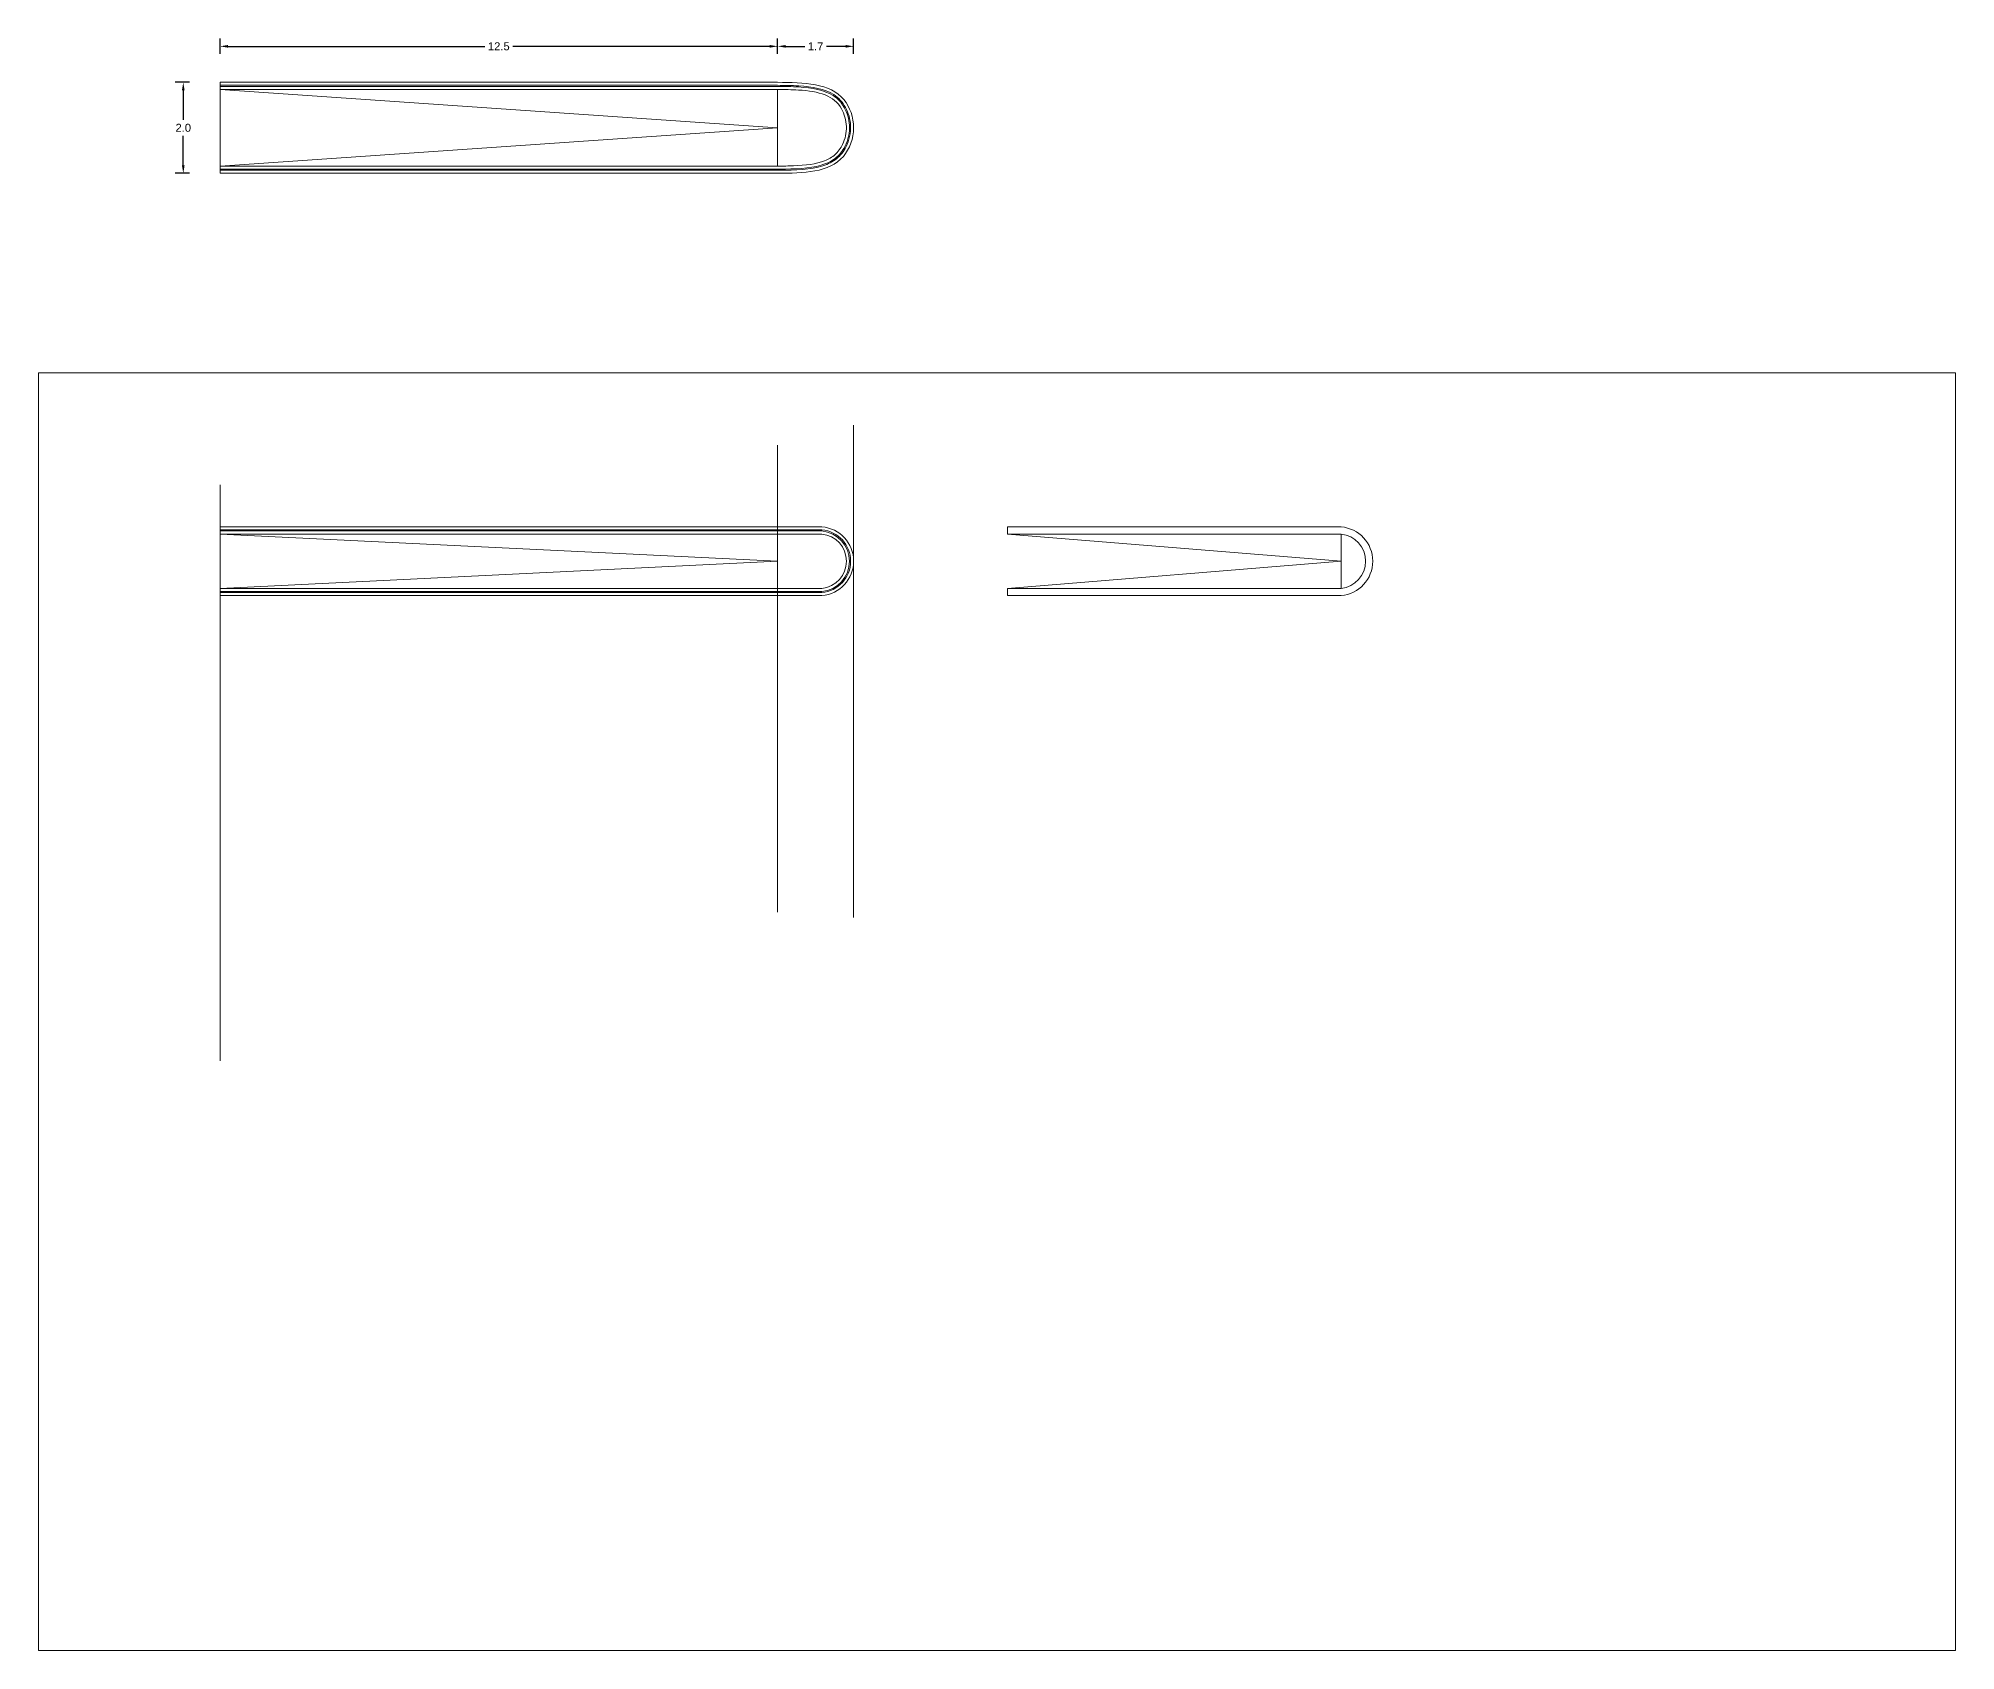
# Model space of a CAD drawing. Header units: metres. Extents: x -438 to -108, y 54494 to 54569.
# Drawn here: x -150.9 to -107.78, y 54526.92 to 54563.19 of the extents above; entities that cross this region are included whole.
import ezdxf

# ---------------------------------------------------------------- set-up
doc = ezdxf.new("R2010")
doc.units = ezdxf.units.M
doc.header["$MEASUREMENT"] = 0
doc.layers.add('text2', color=240, linetype='Continuous', lineweight=9)
doc.styles.get("Standard").update_dxf_attribs({"font": 'arial.ttf'})
doc.dimstyles.new('Copy of Standard', dxfattribs={"dimtxt": 0.18, "dimasz": 0.18, "dimexe": 0.18, "dimexo": 0.0625, "dimgap": 0.09, "dimtad": 0, "dimtih": 1, "dimtoh": 1, "dimdec": 1, "dimzin": 0, "dimdsep": 46, "dimtxsty": 'Standard', "dimcen": 0.09, "dimadec": 0, "dimazin": 0, "dimtfac": 1, "dimtdec": 1, "dimtofl": 0, "dimtmove": 0, "dimatfit": 3, "dimfxl": 1, "dimtolj": 1, "dimtzin": 0, "dimarcsym": 0})
picture_1 = doc.add_image_def('image7.jpg', size_in_pixel=(1536, 1024))

# ---------------------------------------------------------------- blocks, each defined once
blk = doc.blocks.new('*D77')
at = {"layer": 'Defpoints', "color": 0, "transparency": 16777216}
for p in [(-147.443, 54562.204), (-147.642, 54560.157), (-147.443, 54560.157)]:
    blk.add_point(p, dxfattribs=at)
at = {"layer": 'text2', "color": 0, "lineweight": -2, "transparency": 16777216}
for p, q in [((-147.505, 54562.204), (-147.822, 54562.204)), ((-147.642, 54562.024), (-147.642, 54561.362)), ((-147.642, 54560.337), (-147.642, 54560.999)), ((-147.505, 54560.157), (-147.822, 54560.157))]:
    blk.add_line(p, q, dxfattribs=at)
at = {"layer": 'text2', "color": 0, "transparency": 16777216}
for points in [[(-147.672, 54562.024), (-147.612, 54562.024), (-147.642, 54562.204)], [(-147.672, 54560.337), (-147.612, 54560.337), (-147.642, 54560.157)]]:
    blk.add_solid(points, dxfattribs=at)
at = {"layer": 'text2', "color": 0, "transparency": 16777216, "insert": (-147.642, 54561.18), "char_height": 0.18, "attachment_point": 5}
blk.add_mtext('\\A1;2.0', dxfattribs=at)
blk = doc.blocks.new('*D78')
at = {"layer": 'Defpoints', "color": 0, "transparency": 16777216}
for p in [(-134.276, 54563.013), (-146.815, 54562.785), (-134.276, 54562.785)]:
    blk.add_point(p, dxfattribs=at)
at = {"layer": 'text2', "color": 0, "lineweight": -2, "transparency": 16777216}
for p, q in [((-146.815, 54562.848), (-146.815, 54563.193)), ((-146.635, 54563.013), (-140.862, 54563.013)), ((-134.456, 54563.013), (-140.23, 54563.013)), ((-134.276, 54562.848), (-134.276, 54563.193))]:
    blk.add_line(p, q, dxfattribs=at)
at = {"layer": 'text2', "color": 0, "transparency": 16777216}
for points in [[(-146.635, 54563.043), (-146.635, 54562.983), (-146.815, 54563.013)], [(-134.456, 54563.043), (-134.456, 54562.983), (-134.276, 54563.013)]]:
    blk.add_solid(points, dxfattribs=at)
at = {"layer": 'text2', "color": 0, "transparency": 16777216, "insert": (-140.546, 54563.013), "char_height": 0.18, "attachment_point": 5}
blk.add_mtext('\\A1;12.5', dxfattribs=at)
blk = doc.blocks.new('*D79')
at = {"layer": 'Defpoints', "color": 0, "transparency": 16777216}
for p in [(-132.566, 54563.013), (-134.276, 54562.78), (-132.566, 54562.78)]:
    blk.add_point(p, dxfattribs=at)
at = {"layer": 'text2', "color": 0, "lineweight": -2, "transparency": 16777216}
for p, q in [((-134.276, 54562.843), (-134.276, 54563.193)), ((-134.096, 54563.013), (-133.666, 54563.013)), ((-132.746, 54563.013), (-133.175, 54563.013)), ((-132.566, 54562.843), (-132.566, 54563.193))]:
    blk.add_line(p, q, dxfattribs=at)
at = {"layer": 'text2', "color": 0, "transparency": 16777216}
for points in [[(-134.096, 54563.043), (-134.096, 54562.983), (-134.276, 54563.013)], [(-132.746, 54563.043), (-132.746, 54562.983), (-132.566, 54563.013)]]:
    blk.add_solid(points, dxfattribs=at)
at = {"layer": 'text2', "color": 0, "transparency": 16777216, "insert": (-133.421, 54563.013), "char_height": 0.18, "attachment_point": 5}
blk.add_mtext('\\A1;1.7', dxfattribs=at)

msp = doc.modelspace()

# ---------------------------------------------------------------- linework, layer by layer
at = {"layer": 'text2'}
for points in [[(-146.81547, 54562.20415), (-134.27571, 54562.20415)], [(-146.81547, 54562.20415), (-146.81547, 54562.04253)], [(-146.81547, 54562.13584), (-134.27607, 54562.13584)], [(-146.81547, 54562.11084), (-134.2762, 54562.11084)], [(-146.81547, 54562.04253), (-134.27655, 54562.04253)], [(-146.81547, 54562.04253), (-134.27571, 54561.1805), (-146.81547, 54560.31846)], [(-146.81547, 54562.04253), (-146.81547, 54560.31846)], [(-134.27571, 54562.04253), (-134.27571, 54560.31846)], [(-146.81547, 54560.31846), (-134.27649, 54560.31846)], [(-146.81547, 54560.31846), (-146.81547, 54560.15684)], [(-146.81547, 54560.25015), (-134.27617, 54560.25015)], [(-146.81547, 54560.22515), (-134.27604, 54560.22515)], [(-146.81547, 54560.15684), (-134.27571, 54560.15684)], [(-132.56596, 54543.4154), (-132.56596, 54554.48823)], [(-134.27571, 54543.53993), (-134.27571, 54554.04521)], [(-146.81547, 54540.19554), (-146.81547, 54553.14978)], [(-146.81547, 54552.20415), (-133.27909, 54552.20415)], [(-146.81547, 54552.20415), (-146.81547, 54552.04253)], [(-146.81547, 54552.13584), (-133.27909, 54552.13584)], [(-129.10746, 54552.20415), (-121.60466, 54552.20415)], [(-129.10746, 54552.20415), (-129.10746, 54552.04253)], [(-146.81547, 54552.11084), (-133.27909, 54552.11084)], [(-146.81547, 54552.04253), (-133.27909, 54552.04253)], [(-146.81547, 54552.04253), (-134.27571, 54551.4305), (-146.81547, 54550.81846)], [(-134.27571, 54552.04253), (-134.27571, 54550.81846)], [(-129.10746, 54552.04253), (-121.60466, 54552.04253)], [(-129.10746, 54552.04253), (-121.60466, 54551.4305), (-129.10746, 54550.81846)], [(-121.60466, 54552.04253), (-121.60466, 54550.81846)], [(-146.81547, 54550.81846), (-133.27909, 54550.81846)], [(-146.81547, 54550.81846), (-146.81547, 54550.65684)], [(-146.81547, 54550.75015), (-133.27909, 54550.75015)], [(-146.81547, 54550.72515), (-133.27909, 54550.72515)], [(-146.81547, 54550.65684), (-133.27909, 54550.65684)], [(-129.10746, 54550.81846), (-121.60466, 54550.81846)], [(-129.10746, 54550.81846), (-129.10746, 54550.65684)], [(-129.10746, 54550.65684), (-121.60466, 54550.65684)]]:
    msp.add_lwpolyline(points, dxfattribs=at)
for centre, radius, start, end in [((-133.34219, 54551.4305), 0.77622, 274.662288, 85.337712), ((-133.34246, 54551.4305), 0.70818, 275.133356, 84.866644), ((-121.66775, 54551.4305), 0.77622, 274.662288, 85.337712), ((-133.34256, 54551.4305), 0.6833, 275.329499, 84.670501), ((-133.34293, 54551.4305), 0.61535, 275.955091, 84.044909), ((-121.6685, 54551.4305), 0.61535, 275.955091, 84.044909)]:
    msp.add_arc(centre, radius, start, end, dxfattribs=at)
for points, knots in [([(-134.2762, 54562.11084), (-134.11522, 54562.10917), (-133.95567, 54562.10746), (-133.49885, 54562.08018), (-133.22594, 54562.0307), (-132.92478, 54561.83891), (-132.84021, 54561.751), (-132.71155, 54561.51963), (-132.67, 54561.38094), (-132.65052, 54561.07542), (-132.68825, 54560.90509), (-132.81649, 54560.65078), (-132.89133, 54560.56039), (-133.07164, 54560.42371), (-133.17863, 54560.37438), (-133.56167, 54560.26266), (-133.88839, 54560.25408), (-134.24126, 54560.25049), (-134.2587, 54560.25032), (-134.27617, 54560.25015)], [0.00042182, 0.00042182, 0.00042182, 0.00042182, 0.42159349, 0.42159349, 1.26478047, 1.26478047, 1.70619401, 1.70619401, 2.14760754, 2.14760754, 2.67172863, 2.67172863, 3.0812435, 3.0812435, 3.49075837, 3.49075837, 4.37467809, 4.37467809, 4.42056586, 4.42056586, 4.42056586, 4.42056586]), ([(-134.27607, 54562.13584), (-134.11504, 54562.13417), (-133.95506, 54562.13247), (-133.49565, 54562.10504), (-133.21861, 54562.05567), (-132.90569, 54561.85639), (-132.81613, 54561.76208), (-132.68289, 54561.51638), (-132.64134, 54561.36999), (-132.62822, 54561.06127), (-132.6658, 54560.89637), (-132.78993, 54560.64619), (-132.86295, 54560.55457), (-133.03754, 54560.41484), (-133.14026, 54560.36375), (-133.53211, 54560.23711), (-133.88087, 54560.22907), (-134.24991, 54560.2254), (-134.26297, 54560.22528), (-134.27604, 54560.22515)], [0.00030881, 0.00030881, 0.00030881, 0.00030881, 0.42160062, 0.42160062, 1.26480187, 1.26480187, 1.71632533, 1.71632533, 2.16784879, 2.16784879, 2.66534229, 2.66534229, 3.05733394, 3.05733394, 3.44932559, 3.44932559, 4.38632521, 4.38632521, 4.42067099, 4.42067099, 4.42067099, 4.42067099]), ([(-134.27655, 54562.04253), (-134.1157, 54562.04086), (-133.95733, 54562.03913), (-133.58, 54562.0166), (-133.37299, 54561.98532), (-133.04472, 54561.85455), (-132.9242, 54561.75942), (-132.77341, 54561.49178), (-132.73266, 54561.35057), (-132.72341, 54561.0723), (-132.7556, 54560.92945), (-132.85786, 54560.71641), (-132.91451, 54560.64014), (-133.04812, 54560.52098), (-133.12709, 54560.47476), (-133.40758, 54560.36438), (-133.65094, 54560.3355), (-134.03307, 54560.32083), (-134.15403, 54560.31964), (-134.27649, 54560.31846)], [0.00073061, 0.00073061, 0.00073061, 0.00073061, 0.42157137, 0.42157137, 1.06123563, 1.06123563, 1.70089989, 1.70089989, 2.17663704, 2.17663704, 2.65237419, 2.65237419, 3.00988017, 3.00988017, 3.36738615, 3.36738615, 4.09839606, 4.09839606, 4.42027861, 4.42027861, 4.42027861, 4.42027861])]:
    msp.add_open_spline(points, degree=3, knots=knots, dxfattribs=at)
msp.add_spline([(-134.27571, 54562.20415), (-132.78488, 54561.81393), (-132.56596, 54561.1805), (-132.79744, 54560.53777), (-134.27571, 54560.15684)], degree=3, dxfattribs=at)

# ---------------------------------------------------------------- dimensions: what is measured, and where the dimension line sits
dim = msp.add_linear_dim(base=(-134.27571, 54563.01298), p1=(-146.81547, 54562.78523), p2=(-134.27571, 54562.78523), dimstyle='Copy of Standard', dxfattribs=at)
dim.commit()
dim.dimension.update_dxf_attribs({"geometry": '*D78', "text_midpoint": (-140.54559, 54563.01298)})
dim = msp.add_linear_dim(base=(-132.56596, 54563.01298), p1=(-134.27571, 54562.78034), p2=(-132.56596, 54562.78034), dimstyle='Copy of Standard', dxfattribs=at)
dim.commit()
dim.dimension.update_dxf_attribs({"geometry": '*D79', "text_midpoint": (-133.42084, 54563.01298), "dimtype": 160})
dim = msp.add_linear_dim(base=(-147.64212, 54560.15684), p1=(-147.44276, 54562.20415), p2=(-147.44276, 54560.15684), angle=90, dimstyle='Copy of Standard', dxfattribs=at)
dim.commit()
dim.dimension.update_dxf_attribs({"geometry": '*D77', "text_midpoint": (-147.64212, 54561.1805)})

# ---------------------------------------------------------------- pictures from other files: only their frames are drawn
image = msp.add_image(picture_1, insert=(-150.90107, 54526.9245), size_in_units=(43.11842, 28.74561), dxfattribs=dict(at, fade=67))
image.dxf.flags = 7

doc.saveas('drawing.dxf')
